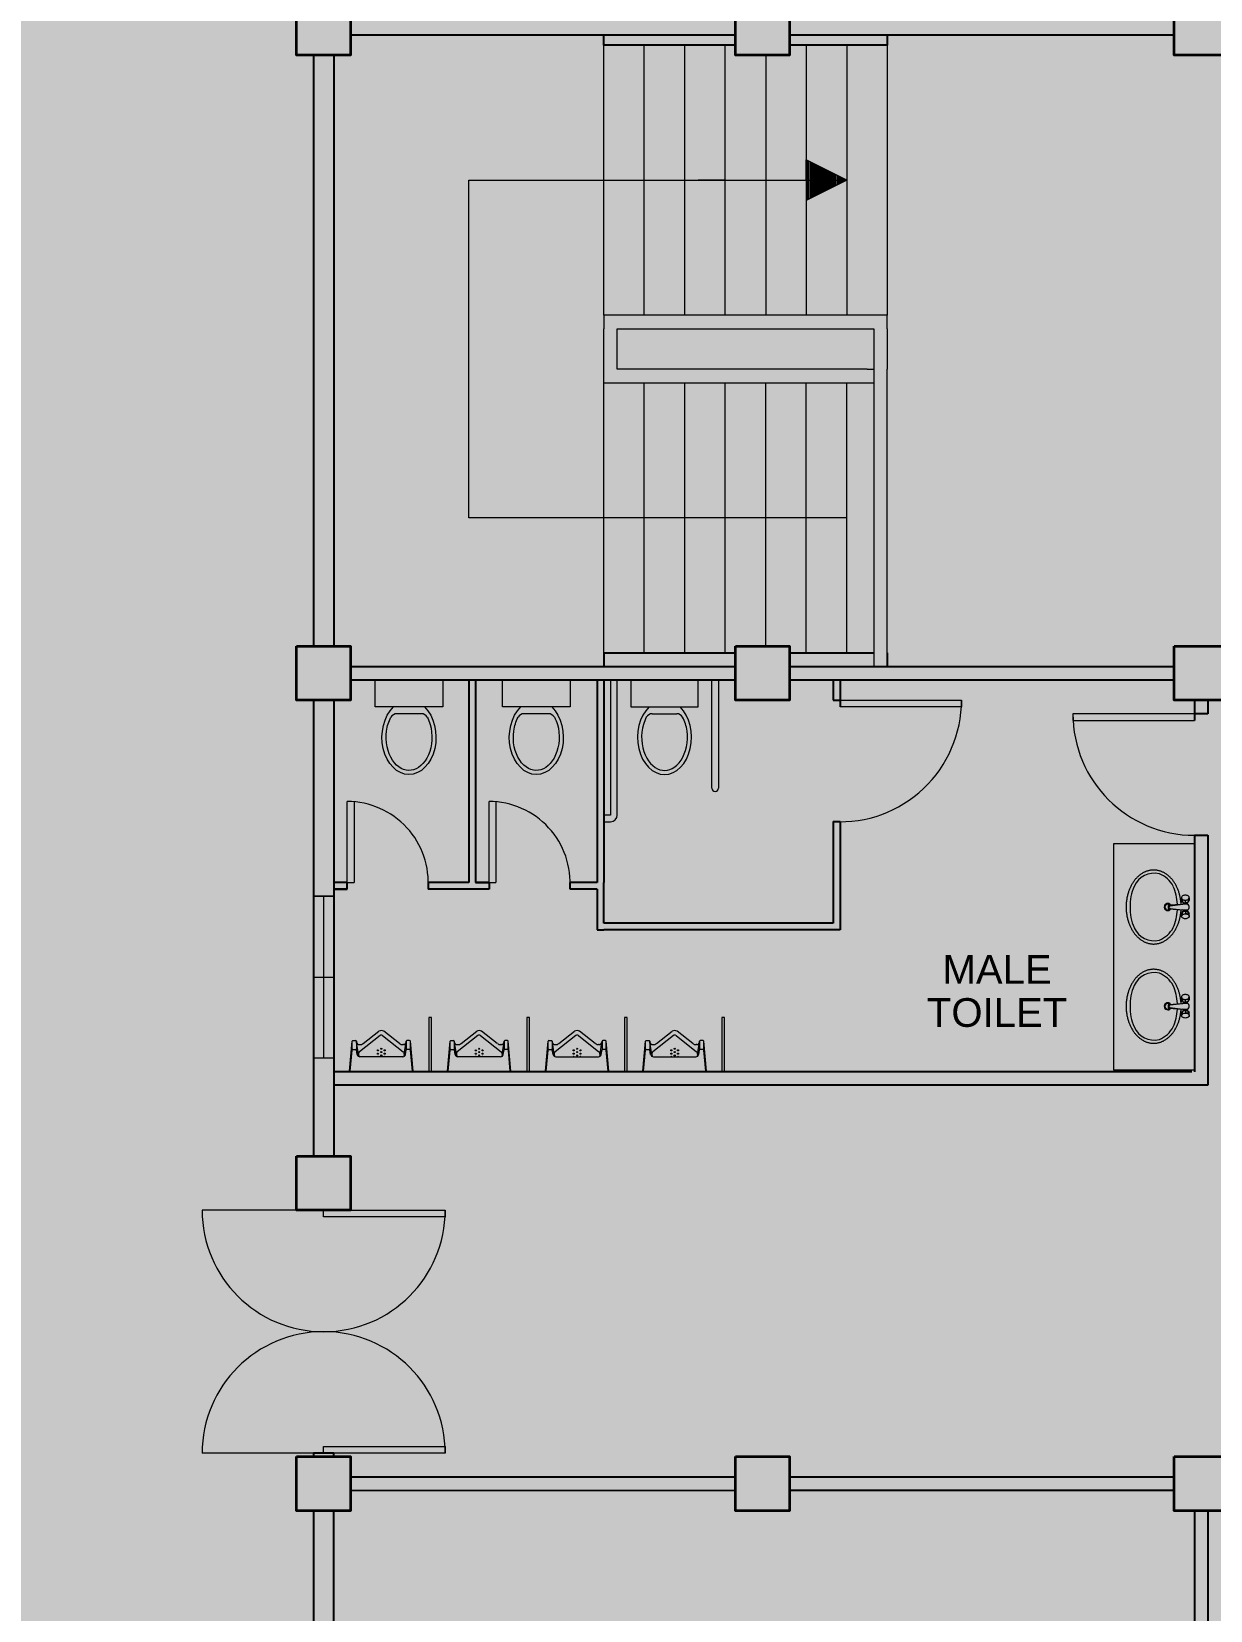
# Model space of a CAD drawing. Header units: millimetres. Extents: x -60 to 576, y -39 to 287.
# Drawn here: x 129.75 to 138.48, y 114.85 to 126.54 of the extents above; entities that cross this region are included whole.
import ezdxf

# ---------------------------------------------------------------- set-up
doc = ezdxf.new("R2010")
doc.units = ezdxf.units.MM
doc.header["$MEASUREMENT"] = 0
doc.linetypes.add('HIDDEN2', pattern=[0.1875, 0.125, -0.0625])
doc.layers.add('label', color=7, linetype='Continuous')
doc.layers.add('M-AC-TEXT', color=7, linetype='Continuous')
doc.styles.add('ar-dim-axis', font='romans.shx', dxfattribs={"width": 0.8})
doc.styles.add('OIP FONT', font='GOTHIC.TTF', dxfattribs={"height": 150})
doc.styles.add('SWISSLT175', font='swissl.ttf', dxfattribs={"height": 0.175})
doc.dimstyles.new('ar-dim-axis', dxfattribs={"dimtxt": 350, "dimasz": 250, "dimexe": 75, "dimexo": 75, "dimgap": 200, "dimtad": 1, "dimdec": 0, "dimzin": 12, "dimdsep": 46, "dimtxsty": 'ar-dim-axis', "dimblk": 'ARCHTICK', "dimcen": 120, "dimclrd": 11, "dimclre": 8, "dimclrt": 4, "dimadec": 0, "dimazin": 3, "dimtm": 1, "dimtfac": 1, "dimtdec": 0, "dimtix": 1, "dimtmove": 2, "dimatfit": 3, "dimldrblk": 'ARCHTICK', "dimfxl": 1, "dimtolj": 1, "dimtzin": 0, "dimarcsym": 1})

# ---------------------------------------------------------------- blocks, each defined once
blk = doc.blocks.new('_ARCHTICK')
at = {"color": 0, "linetype": 'ByBlock', "const_width": 0.15}
blk.add_lwpolyline([(-0.5, -0.5), (0.5, 0.5)], dxfattribs=at)

msp = doc.modelspace()

# ---------------------------------------------------------------- linework, layer by layer
at = {"color": 8, "lineweight": 25}
for p, q in [((132.109, 126.513), (134.959, 126.513)), ((135.359, 126.513), (138.209, 126.513)), ((131.834, 126.363), (131.834, 121.988)), ((131.984, 126.363), (131.984, 121.988)), ((132.109, 121.838), (134.959, 121.838)), ((135.359, 121.838), (138.209, 121.838)), ((132.109, 121.738), (134.959, 121.738)), ((132.984, 121.738), (132.984, 120.238)), ((133.034, 121.738), (133.034, 120.238)), ((133.934, 121.738), (133.934, 120.238)), ((133.984, 121.738), (133.984, 120.238)), ((135.359, 121.738), (138.209, 121.738)), ((135.684, 121.738), (135.684, 121.588)), ((135.734, 121.738), (135.734, 121.538)), ((131.834, 121.588), (131.834, 118.213)), ((131.984, 121.588), (131.984, 118.213)), ((135.684, 121.588), (135.734, 121.588)), ((138.359, 121.588), (138.359, 121.438)), ((138.459, 121.588), (138.459, 121.488)), ((138.459, 121.488), (138.359, 121.488)), ((135.684, 120.69), (135.684, 119.938)), ((135.734, 120.688), (135.684, 120.688)), ((135.734, 120.688), (135.734, 119.888)), ((138.359, 120.588), (138.359, 118.838)), ((138.359, 120.588), (138.459, 120.588)), ((138.459, 120.588), (138.459, 118.738)), ((132.084, 120.238), (131.984, 120.238)), ((132.084, 120.188), (131.984, 120.188)), ((131.984, 120.188), (132.084, 120.188)), ((132.084, 120.188), (132.084, 120.238)), ((132.984, 120.238), (132.682, 120.238)), ((132.684, 120.238), (132.684, 120.188)), ((132.984, 120.188), (132.684, 120.188)), ((133.134, 120.188), (132.984, 120.188)), ((133.134, 120.238), (133.034, 120.238)), ((133.034, 120.238), (133.134, 120.238)), ((133.134, 120.238), (133.134, 120.188)), ((133.934, 120.238), (133.734, 120.238)), ((133.734, 120.188), (133.734, 120.238)), ((133.934, 120.188), (133.734, 120.188)), ((133.934, 120.188), (133.934, 119.888)), ((133.984, 119.938), (133.984, 120.238)), ((135.684, 119.938), (133.984, 119.938)), ((133.934, 119.888), (133.984, 119.888)), ((135.734, 119.888), (133.984, 119.888)), ((138.339, 118.838), (131.984, 118.838)), ((138.459, 118.738), (131.984, 118.738)), ((131.984, 117.813), (131.834, 117.813)), ((131.984, 116.013), (131.834, 116.013)), ((131.834, 116.013), (131.834, 115.988)), ((131.984, 115.988), (131.984, 116.013)), ((132.109, 115.838), (134.959, 115.839)), ((135.359, 115.839), (138.209, 115.839)), ((132.109, 115.738), (134.959, 115.739)), ((135.359, 115.739), (138.209, 115.739)), ((131.834, 115.588), (131.834, 109.988)), ((131.984, 112.038), (131.984, 115.588)), ((138.359, 115.588), (138.359, 113.688)), ((138.459, 115.588), (138.459, 113.738))]:
    msp.add_line(p, q, dxfattribs=at)
at = {"color": 8, "lineweight": -2}
for p, q in [((133.984, 126.438), (133.984, 126.513)), ((136.084, 126.513), (136.084, 126.438)), ((134.959, 126.438), (133.984, 126.438)), ((136.084, 126.438), (135.359, 126.438)), ((133.984, 121.938), (133.984, 121.838)), ((133.984, 121.938), (134.959, 121.938)), ((135.359, 121.938), (135.984, 121.938)), ((136.084, 121.938), (136.084, 121.838)), ((131.984, 118.838), (131.984, 118.738))]:
    msp.add_line(p, q, dxfattribs=at)
at = {"color": 8, "lineweight": 9}
for p, q in [((133.984, 124.438), (133.984, 126.438)), ((134.284, 124.438), (134.284, 126.438)), ((134.584, 124.438), (134.584, 126.438)), ((134.884, 124.438), (134.884, 126.438)), ((135.184, 126.363), (135.184, 124.438)), ((135.484, 126.438), (135.484, 124.438)), ((135.784, 126.438), (135.784, 124.438)), ((136.084, 126.438), (136.084, 124.438)), ((135.484, 125.438), (135.484, 125.588)), ((135.784, 125.438), (135.484, 125.588)), ((135.494, 125.438), (135.494, 125.583)), ((135.504, 125.438), (135.504, 125.578)), ((135.514, 125.438), (135.514, 125.573)), ((135.524, 125.438), (135.524, 125.568)), ((135.534, 125.438), (135.534, 125.563)), ((135.544, 125.438), (135.544, 125.558)), ((135.554, 125.438), (135.554, 125.553)), ((135.564, 125.438), (135.564, 125.548)), ((135.574, 125.438), (135.574, 125.543)), ((135.584, 125.438), (135.584, 125.538)), ((132.984, 122.938), (132.984, 125.438)), ((132.984, 125.438), (135.484, 125.438)), ((134.884, 125.438), (134.684, 125.438)), ((134.884, 125.438), (135.084, 125.438)), ((135.484, 125.438), (135.784, 125.438)), ((135.484, 125.438), (135.484, 125.288)), ((135.784, 125.438), (135.484, 125.288)), ((135.494, 125.438), (135.494, 125.293)), ((135.504, 125.438), (135.504, 125.298)), ((135.514, 125.438), (135.514, 125.303)), ((135.524, 125.438), (135.524, 125.308)), ((135.534, 125.438), (135.534, 125.313)), ((135.544, 125.438), (135.544, 125.318)), ((135.554, 125.438), (135.554, 125.323)), ((135.564, 125.438), (135.564, 125.328)), ((135.574, 125.438), (135.574, 125.333)), ((135.584, 125.438), (135.584, 125.338)), ((135.594, 125.438), (135.594, 125.533)), ((135.594, 125.438), (135.594, 125.343)), ((135.604, 125.438), (135.604, 125.528)), ((135.604, 125.438), (135.604, 125.348)), ((135.614, 125.438), (135.614, 125.523)), ((135.614, 125.438), (135.614, 125.353)), ((135.624, 125.438), (135.624, 125.518)), ((135.624, 125.438), (135.624, 125.358)), ((135.634, 125.438), (135.634, 125.513)), ((135.634, 125.438), (135.634, 125.363)), ((135.644, 125.438), (135.644, 125.508)), ((135.644, 125.438), (135.644, 125.368)), ((135.654, 125.438), (135.654, 125.503)), ((135.654, 125.438), (135.654, 125.373)), ((135.664, 125.438), (135.664, 125.498)), ((135.664, 125.438), (135.664, 125.378)), ((135.674, 125.438), (135.674, 125.493)), ((135.674, 125.438), (135.674, 125.383)), ((135.684, 125.438), (135.684, 125.488)), ((135.684, 125.438), (135.684, 125.388)), ((135.694, 125.438), (135.694, 125.483)), ((135.694, 125.438), (135.694, 125.393)), ((135.704, 125.438), (135.704, 125.478)), ((135.704, 125.438), (135.704, 125.398)), ((135.714, 125.438), (135.714, 125.473)), ((135.714, 125.438), (135.714, 125.403)), ((135.724, 125.438), (135.724, 125.468)), ((135.724, 125.438), (135.724, 125.408)), ((135.734, 125.438), (135.734, 125.463)), ((135.734, 125.438), (135.734, 125.413)), ((135.744, 125.438), (135.744, 125.458)), ((135.744, 125.438), (135.744, 125.418)), ((135.754, 125.438), (135.754, 125.453)), ((135.754, 125.438), (135.754, 125.423)), ((135.764, 125.438), (135.764, 125.448)), ((135.764, 125.438), (135.764, 125.428)), ((135.774, 125.438), (135.774, 125.443)), ((135.774, 125.438), (135.774, 125.433)), ((136.084, 124.438), (133.984, 124.438)), ((133.984, 124.438), (133.984, 124.338)), ((136.084, 124.338), (136.084, 124.438)), ((133.984, 124.038), (133.984, 124.338)), ((134.084, 124.038), (134.084, 124.338)), ((134.084, 124.338), (135.934, 124.338)), ((135.934, 124.338), (135.984, 124.338)), ((135.984, 124.338), (135.984, 124.038)), ((136.084, 124.338), (136.084, 124.038)), ((133.984, 121.938), (133.984, 124.038)), ((135.934, 124.038), (134.084, 124.038)), ((135.934, 124.038), (135.984, 124.038)), ((135.984, 124.038), (135.984, 121.838)), ((136.084, 123.938), (136.084, 124.038)), ((133.984, 123.938), (135.984, 123.938)), ((134.284, 121.938), (134.284, 123.938)), ((134.584, 121.938), (134.584, 123.938)), ((134.884, 121.938), (134.884, 123.938)), ((135.184, 121.988), (135.184, 123.938)), ((135.484, 121.938), (135.484, 123.938)), ((135.784, 121.938), (135.784, 123.938)), ((136.084, 121.938), (136.084, 123.938)), ((133.984, 122.938), (132.984, 122.938)), ((135.784, 122.938), (133.984, 122.938)), ((132.291, 121.538), (132.291, 121.738)), ((132.291, 121.738), (132.791, 121.738)), ((132.791, 121.738), (132.791, 121.538)), ((133.234, 121.538), (133.234, 121.738)), ((133.234, 121.738), (133.734, 121.738)), ((133.734, 121.738), (133.734, 121.538)), ((134.034, 121.738), (134.034, 121.038)), ((134.084, 120.738), (134.084, 121.738)), ((134.184, 121.738), (134.184, 121.538)), ((134.684, 121.738), (134.184, 121.738)), ((134.684, 121.538), (134.684, 121.738)), ((134.784, 120.938), (134.784, 121.738)), ((134.834, 121.738), (134.834, 121.038)), ((132.791, 121.538), (132.291, 121.538)), ((132.632, 121.488), (132.451, 121.488)), ((133.734, 121.538), (133.234, 121.538)), ((133.574, 121.488), (133.393, 121.488)), ((134.184, 121.538), (134.684, 121.538)), ((134.343, 121.488), (134.524, 121.488)), ((134.034, 121.038), (134.034, 120.738)), ((134.834, 121.038), (134.834, 120.938)), ((134.034, 120.738), (133.984, 120.738)), ((133.984, 120.738), (133.984, 120.688)), ((133.984, 120.688), (134.034, 120.688)), ((131.984, 120.138), (131.834, 120.138)), ((131.909, 120.138), (131.909, 118.938)), ((138.177, 120.067), (138.167, 120.071)), ((138.177, 120.047), (138.167, 120.043)), ((138.168, 120.072), (138.268, 120.078)), ((138.168, 120.043), (138.268, 120.037)), ((138.177, 120.067), (138.273, 120.078)), ((138.177, 120.047), (138.273, 120.036)), ((138.263, 120.126), (138.263, 120.105)), ((138.271, 120.11), (138.263, 120.123)), ((138.271, 120.092), (138.263, 120.105)), ((138.271, 120.11), (138.292, 120.106)), ((138.271, 120.11), (138.271, 120.092)), ((138.271, 120.092), (138.292, 120.088)), ((138.273, 120.078), (138.309, 120.08)), ((138.278, 120.089), (138.278, 120.086)), ((138.312, 120.11), (138.292, 120.106)), ((138.292, 120.088), (138.292, 120.106)), ((138.312, 120.092), (138.292, 120.088)), ((138.306, 120.089), (138.306, 120.086)), ((138.312, 120.11), (138.321, 120.123)), ((138.312, 120.11), (138.312, 120.092)), ((138.312, 120.092), (138.321, 120.105)), ((138.321, 120.126), (138.321, 120.105)), ((138.271, 120.023), (138.263, 120.01)), ((138.263, 119.989), (138.263, 120.01)), ((138.271, 120.004), (138.263, 119.992)), ((138.271, 120.023), (138.292, 120.026)), ((138.271, 120.004), (138.271, 120.023)), ((138.271, 120.004), (138.292, 120.008)), ((138.273, 120.036), (138.309, 120.035)), ((138.278, 120.026), (138.278, 120.029)), ((138.292, 120.026), (138.292, 120.008)), ((138.312, 120.023), (138.292, 120.026)), ((138.312, 120.004), (138.292, 120.008)), ((138.306, 120.026), (138.306, 120.029)), ((138.312, 120.023), (138.321, 120.01)), ((138.312, 120.004), (138.312, 120.023)), ((138.312, 120.004), (138.321, 119.992)), ((138.321, 119.989), (138.321, 120.01)), ((131.834, 119.538), (131.984, 119.538)), ((138.168, 119.336), (138.268, 119.343)), ((138.177, 119.332), (138.273, 119.343)), ((138.263, 119.391), (138.263, 119.37)), ((138.271, 119.375), (138.263, 119.388)), ((138.271, 119.357), (138.263, 119.37)), ((138.271, 119.375), (138.292, 119.371)), ((138.271, 119.375), (138.271, 119.357)), ((138.271, 119.357), (138.292, 119.353)), ((138.273, 119.343), (138.309, 119.344)), ((138.278, 119.354), (138.278, 119.35)), ((138.312, 119.375), (138.292, 119.371)), ((138.292, 119.353), (138.292, 119.371)), ((138.312, 119.357), (138.292, 119.353)), ((138.306, 119.354), (138.306, 119.35)), ((138.312, 119.375), (138.321, 119.388)), ((138.312, 119.375), (138.312, 119.357)), ((138.312, 119.357), (138.321, 119.37)), ((138.321, 119.391), (138.321, 119.37)), ((138.177, 119.332), (138.167, 119.336)), ((138.177, 119.312), (138.167, 119.308)), ((138.168, 119.308), (138.268, 119.302)), ((138.177, 119.312), (138.273, 119.301)), ((138.271, 119.287), (138.263, 119.275)), ((138.263, 119.253), (138.263, 119.275)), ((138.271, 119.269), (138.263, 119.257)), ((138.271, 119.287), (138.292, 119.291)), ((138.271, 119.269), (138.271, 119.287)), ((138.271, 119.269), (138.292, 119.273)), ((138.273, 119.301), (138.309, 119.3)), ((138.278, 119.29), (138.278, 119.294)), ((138.292, 119.291), (138.292, 119.273)), ((138.312, 119.287), (138.292, 119.291)), ((138.312, 119.269), (138.292, 119.273)), ((138.306, 119.29), (138.306, 119.294)), ((138.312, 119.269), (138.312, 119.287)), ((138.312, 119.287), (138.321, 119.275)), ((138.312, 119.269), (138.321, 119.257)), ((138.321, 119.253), (138.321, 119.275)), ((132.202, 119.047), (132.318, 119.137)), ((132.47, 119.047), (132.354, 119.137)), ((132.927, 119.047), (133.043, 119.137)), ((133.195, 119.047), (133.079, 119.137)), ((133.652, 119.047), (133.768, 119.137)), ((133.92, 119.047), (133.804, 119.137)), ((134.375, 119.047), (134.491, 119.137)), ((134.643, 119.047), (134.527, 119.137)), ((132.101, 118.841), (132.121, 119.063)), ((132.106, 118.841), (132.121, 118.998)), ((132.121, 119), (132.121, 119.063)), ((132.126, 119.068), (132.146, 119.068)), ((132.126, 119.003), (132.147, 119.003)), ((132.153, 119.055), (132.151, 119.063)), ((132.151, 119.063), (132.151, 119.001)), ((132.158, 118.965), (132.152, 118.999)), ((132.167, 118.967), (132.153, 119.055)), ((132.172, 119.038), (132.177, 119.038)), ((132.327, 119.105), (132.174, 118.985)), ((132.346, 119.105), (132.498, 118.985)), ((132.5, 119.038), (132.496, 119.038)), ((132.506, 118.967), (132.52, 119.055)), ((132.514, 118.965), (132.521, 118.999)), ((132.52, 119.055), (132.521, 119.063)), ((132.521, 119.063), (132.521, 119.001)), ((132.546, 119.068), (132.526, 119.068)), ((132.547, 119.003), (132.526, 119.003)), ((132.551, 119), (132.551, 119.063)), ((132.571, 118.841), (132.551, 119.063)), ((132.566, 118.841), (132.552, 118.998)), ((132.826, 118.841), (132.846, 119.063)), ((132.831, 118.841), (132.846, 118.998)), ((132.846, 119), (132.846, 119.063)), ((132.851, 119.068), (132.871, 119.068)), ((132.851, 119.003), (132.872, 119.003)), ((132.878, 119.055), (132.876, 119.063)), ((132.876, 119.063), (132.876, 119.001)), ((132.883, 118.965), (132.877, 118.999)), ((132.892, 118.967), (132.878, 119.055)), ((132.897, 119.038), (132.902, 119.038)), ((133.052, 119.105), (132.899, 118.985)), ((133.071, 119.105), (133.223, 118.985)), ((133.225, 119.038), (133.221, 119.038)), ((133.231, 118.967), (133.245, 119.055)), ((133.239, 118.965), (133.246, 118.999)), ((133.245, 119.055), (133.246, 119.063)), ((133.246, 119.063), (133.246, 119.001)), ((133.271, 119.068), (133.251, 119.068)), ((133.272, 119.003), (133.251, 119.003)), ((133.276, 119), (133.276, 119.063)), ((133.296, 118.841), (133.276, 119.063)), ((133.291, 118.841), (133.277, 118.998)), ((133.551, 118.841), (133.571, 119.063)), ((133.556, 118.841), (133.571, 118.998)), ((133.571, 119), (133.571, 119.063)), ((133.576, 119.068), (133.596, 119.068)), ((133.576, 119.003), (133.597, 119.003)), ((133.603, 119.055), (133.601, 119.063)), ((133.601, 119.063), (133.601, 119.001)), ((133.608, 118.965), (133.602, 118.999)), ((133.617, 118.967), (133.603, 119.055)), ((133.622, 119.038), (133.627, 119.038)), ((133.777, 119.105), (133.624, 118.985)), ((133.796, 119.105), (133.948, 118.985)), ((133.95, 119.038), (133.946, 119.038)), ((133.956, 118.967), (133.97, 119.055)), ((133.964, 118.965), (133.971, 118.999)), ((133.97, 119.055), (133.971, 119.063)), ((133.971, 119.063), (133.971, 119.001)), ((133.996, 119.068), (133.976, 119.068)), ((133.997, 119.003), (133.976, 119.003)), ((134.001, 119), (134.001, 119.063)), ((134.021, 118.841), (134.001, 119.063)), ((134.016, 118.841), (134.002, 118.998)), ((134.274, 118.841), (134.294, 119.063)), ((134.279, 118.841), (134.294, 118.998)), ((134.294, 119), (134.294, 119.063)), ((134.299, 119.068), (134.319, 119.068)), ((134.299, 119.003), (134.32, 119.003)), ((134.325, 119.055), (134.324, 119.063)), ((134.324, 119.063), (134.324, 119.001)), ((134.34, 118.967), (134.325, 119.055)), ((134.331, 118.965), (134.325, 118.999)), ((134.345, 119.038), (134.35, 119.038)), ((134.5, 119.105), (134.347, 118.985)), ((134.519, 119.105), (134.671, 118.985)), ((134.673, 119.038), (134.668, 119.038)), ((134.678, 118.967), (134.693, 119.055)), ((134.687, 118.965), (134.693, 118.999)), ((134.693, 119.055), (134.694, 119.063)), ((134.694, 119.063), (134.694, 119.001)), ((134.719, 119.003), (134.698, 119.003)), ((134.719, 119.068), (134.699, 119.068)), ((134.724, 119), (134.724, 119.063)), ((134.744, 118.841), (134.724, 119.063)), ((134.739, 118.841), (134.724, 118.998)), ((131.984, 118.938), (131.834, 118.938)), ((132.167, 118.967), (132.17, 118.95)), ((132.495, 118.948), (132.178, 118.948)), ((132.506, 118.967), (132.503, 118.95)), ((132.892, 118.967), (132.895, 118.95)), ((133.22, 118.948), (132.903, 118.948)), ((133.231, 118.967), (133.228, 118.95)), ((133.617, 118.967), (133.62, 118.95)), ((133.628, 118.948), (133.945, 118.948)), ((133.956, 118.967), (133.953, 118.95)), ((134.34, 118.967), (134.343, 118.95)), ((134.351, 118.948), (134.667, 118.948)), ((134.678, 118.967), (134.676, 118.95)), ((132.109, 118.838), (132.104, 118.838)), ((132.563, 118.838), (132.109, 118.838)), ((132.25, 118.838), (132.18, 118.838)), ((132.563, 118.838), (132.568, 118.838)), ((132.834, 118.838), (132.829, 118.838)), ((133.288, 118.838), (132.834, 118.838)), ((132.975, 118.838), (132.905, 118.838)), ((133.288, 118.838), (133.293, 118.838)), ((133.559, 118.838), (133.554, 118.838)), ((133.559, 118.838), (134.013, 118.838)), ((133.872, 118.838), (133.942, 118.838)), ((134.013, 118.838), (134.018, 118.838)), ((134.282, 118.838), (134.277, 118.838)), ((134.282, 118.838), (134.736, 118.838)), ((134.595, 118.838), (134.665, 118.838)), ((134.736, 118.838), (134.741, 118.838))]:
    msp.add_line(p, q, dxfattribs=at)
at = {"color": 8, "lineweight": 13}
for p, q in [((135.734, 121.588), (135.734, 121.538)), ((135.734, 121.588), (136.634, 121.588)), ((136.634, 121.588), (136.634, 121.538)), ((136.634, 121.538), (135.734, 121.538)), ((138.359, 121.488), (137.459, 121.488)), ((137.459, 121.488), (137.459, 121.438)), ((138.359, 121.438), (138.359, 121.488)), ((137.459, 121.438), (138.359, 121.438)), ((132.084, 120.238), (132.084, 120.838)), ((132.134, 120.838), (132.134, 120.238)), ((133.134, 120.238), (133.134, 120.838)), ((133.184, 120.838), (133.184, 120.238)), ((132.084, 120.238), (132.134, 120.238)), ((132.682, 120.238), (132.684, 120.238)), ((133.134, 120.238), (133.184, 120.238)), ((131.909, 117.813), (131.009, 117.813)), ((131.909, 117.813), (132.809, 117.813)), ((131.909, 117.763), (131.909, 117.813)), ((132.809, 117.763), (131.909, 117.763)), ((132.809, 117.813), (132.809, 117.763)), ((131.909, 116.013), (131.009, 116.013)), ((131.909, 116.063), (132.809, 116.063)), ((131.909, 116.013), (131.909, 116.063)), ((132.809, 116.013), (131.909, 116.013)), ((132.809, 116.063), (132.809, 116.013))]:
    msp.add_line(p, q, dxfattribs=at)
at = {"color": 8, "lineweight": 35}
for points in [[(131.709, 126.763), (132.109, 126.763), (132.109, 126.363), (131.709, 126.363)], [(134.959, 126.763), (135.359, 126.763), (135.359, 126.363), (134.959, 126.363)], [(138.209, 126.763), (138.609, 126.763), (138.609, 126.363), (138.209, 126.363)], [(131.709, 121.988), (132.109, 121.988), (132.109, 121.588), (131.709, 121.588)], [(134.959, 121.988), (135.359, 121.988), (135.359, 121.588), (134.959, 121.588)], [(138.209, 121.988), (138.609, 121.988), (138.609, 121.588), (138.209, 121.588)], [(131.709, 118.213), (132.109, 118.213), (132.109, 117.813), (131.709, 117.813)], [(131.709, 115.988), (132.109, 115.988), (132.109, 115.588), (131.709, 115.588)], [(134.959, 115.988), (135.359, 115.988), (135.359, 115.588), (134.959, 115.588)], [(138.209, 115.988), (138.609, 115.988), (138.609, 115.588), (138.209, 115.588)]]:
    msp.add_lwpolyline(points, close=True, dxfattribs=at)
at = {"color": 8, "lineweight": 9, "ltscale": 0.4}
msp.add_lwpolyline([(138.359, 118.851), (138.359, 120.526), (137.759, 120.526), (137.759, 118.851)], close=True, dxfattribs=at)
at = {"color": 8, "lineweight": 9}
for points in [[(131.834, 120.138), (131.984, 120.138), (131.984, 118.938), (131.834, 118.938)], [(132.709, 119.238), (132.689, 119.238), (132.689, 118.838), (132.709, 118.838)], [(133.434, 119.238), (133.414, 119.238), (133.414, 118.838), (133.434, 118.838)], [(134.157, 119.238), (134.137, 119.238), (134.137, 118.838), (134.157, 118.838)], [(134.879, 119.238), (134.859, 119.238), (134.859, 118.838), (134.879, 118.838)]]:
    msp.add_lwpolyline(points, close=True, dxfattribs=at)
for points in [[(138.263, 120.126, 0.145837), (138.265, 120.119, 0.107165), (138.271, 120.113, 0.077149), (138.28, 120.109, 0.064217), (138.292, 120.108, 0.064217), (138.303, 120.109, 0.077149), (138.312, 120.113, 0.107165), (138.319, 120.119, 0.145837), (138.321, 120.126, 0.145837), (138.319, 120.133, 0.107165), (138.312, 120.139, 0.077149), (138.303, 120.143, 0.064217), (138.292, 120.144, 0.064217), (138.28, 120.143, 0.077149), (138.271, 120.139, 0.107165), (138.265, 120.133, 0.145837)], [(138.263, 119.989, -0.145837), (138.265, 119.995, -0.107165), (138.271, 120.002, -0.077149), (138.28, 120.005, -0.064217), (138.292, 120.007, -0.064217), (138.303, 120.005, -0.077149), (138.312, 120.002, -0.107165), (138.319, 119.995, -0.145837), (138.321, 119.989, -0.145837), (138.319, 119.982, -0.107165), (138.312, 119.976, -0.077149), (138.303, 119.972, -0.064217), (138.292, 119.97, -0.064217), (138.28, 119.972, -0.077149), (138.271, 119.976, -0.107165), (138.265, 119.982, -0.145837)], [(138.263, 119.391, 0.145837), (138.265, 119.384, 0.107165), (138.271, 119.378, 0.077149), (138.28, 119.374, 0.064217), (138.292, 119.373, 0.064217), (138.303, 119.374, 0.077149), (138.312, 119.378, 0.107165), (138.319, 119.384, 0.145837), (138.321, 119.391, 0.145837), (138.319, 119.397, 0.107165), (138.312, 119.404, 0.077149), (138.303, 119.408, 0.064217), (138.292, 119.409, 0.064217), (138.28, 119.408, 0.077149), (138.271, 119.404, 0.107165), (138.265, 119.397, 0.145837)], [(138.263, 119.253, -0.145837), (138.265, 119.26, -0.107165), (138.271, 119.266, -0.077149), (138.28, 119.27, -0.064217), (138.292, 119.272, -0.064217), (138.303, 119.27, -0.077149), (138.312, 119.266, -0.107165), (138.319, 119.26, -0.145837), (138.321, 119.253, -0.145837), (138.319, 119.247, -0.107165), (138.312, 119.24, -0.077149), (138.303, 119.237, -0.064217), (138.292, 119.235, -0.064217), (138.28, 119.237, -0.077149), (138.271, 119.24, -0.107165), (138.265, 119.247, -0.145837)]]:
    msp.add_lwpolyline(points, format="xyb", close=True, dxfattribs=at)
for points in [[(138.276, 120.091, 0.035268), (138.277, 120.09, 0.107165), (138.28, 120.087, 0.077149), (138.285, 120.085, 0.064217), (138.292, 120.084, 0.064217)], [(138.278, 120.091, 0.046803), (138.28, 120.089, 0.077149), (138.285, 120.087, 0.064217), (138.292, 120.086, 0.064217), (138.298, 120.087, 0.077149), (138.304, 120.089, 0.046803), (138.306, 120.091, 0.145837)], [(138.278, 120.089, 0.047218), (138.279, 120.088, 0.107177), (138.282, 120.084, 0.077931), (138.286, 120.082, 0.065152), (138.292, 120.082, 0.065152), (138.297, 120.082, 0.077931), (138.302, 120.084, 0.107177), (138.305, 120.088, 0.047218), (138.305, 120.089, 0.144081)], [(138.292, 120.084, 0.064217), (138.298, 120.085, 0.077149), (138.303, 120.087, 0.107165), (138.307, 120.09, 0.035268), (138.307, 120.091, 0.145837)], [(138.276, 120.023, -0.035268), (138.277, 120.024, -0.107165), (138.28, 120.028, -0.077149), (138.285, 120.03, -0.064217), (138.292, 120.031, -0.064217)], [(138.278, 120.026, -0.047218), (138.279, 120.027, -0.107177), (138.282, 120.03, -0.077931), (138.286, 120.032, -0.065152), (138.292, 120.033, -0.065152), (138.297, 120.032, -0.077931), (138.302, 120.03, -0.107177), (138.305, 120.027, -0.047218), (138.305, 120.026, -0.144081)], [(138.278, 120.024, -0.046803), (138.28, 120.025, -0.077149), (138.285, 120.027, -0.064217), (138.292, 120.028, -0.064217), (138.298, 120.027, -0.077149), (138.304, 120.025, -0.046803), (138.306, 120.024, -0.145837)], [(138.292, 120.031, -0.064217), (138.298, 120.03, -0.077149), (138.303, 120.028, -0.107165), (138.307, 120.024, -0.035268), (138.307, 120.023, -0.145837)], [(138.276, 119.356, 0.035268), (138.277, 119.355, 0.107165), (138.28, 119.352, 0.077149), (138.285, 119.349, 0.064217), (138.292, 119.349, 0.064217)], [(138.278, 119.356, 0.046803), (138.28, 119.354, 0.077149), (138.285, 119.352, 0.064217), (138.292, 119.351, 0.064217), (138.298, 119.352, 0.077149), (138.304, 119.354, 0.046803), (138.306, 119.356, 0.145837)], [(138.278, 119.353, 0.047218), (138.279, 119.352, 0.107177), (138.282, 119.349, 0.077931), (138.286, 119.347, 0.065152), (138.292, 119.347, 0.065152), (138.297, 119.347, 0.077931), (138.302, 119.349, 0.107177), (138.305, 119.352, 0.047218), (138.305, 119.353, 0.144081)], [(138.292, 119.349, 0.064217), (138.298, 119.349, 0.077149), (138.303, 119.352, 0.107165), (138.307, 119.355, 0.035268), (138.307, 119.356, 0.145837)], [(138.276, 119.288, -0.035268), (138.277, 119.289, -0.107165), (138.28, 119.293, -0.077149), (138.285, 119.295, -0.064217), (138.292, 119.296, -0.064217)], [(138.278, 119.291, -0.047218), (138.279, 119.292, -0.107177), (138.282, 119.295, -0.077931), (138.286, 119.297, -0.065152), (138.292, 119.298, -0.065152), (138.297, 119.297, -0.077931), (138.302, 119.295, -0.107177), (138.305, 119.292, -0.047218), (138.305, 119.291, -0.144081)], [(138.278, 119.289, -0.046803), (138.28, 119.29, -0.077149), (138.285, 119.292, -0.064217), (138.292, 119.293, -0.064217), (138.298, 119.292, -0.077149), (138.304, 119.29, -0.046803), (138.306, 119.289, -0.145837)], [(138.292, 119.296, -0.064217), (138.298, 119.295, -0.077149), (138.303, 119.293, -0.107165), (138.307, 119.289, -0.035268), (138.307, 119.288, -0.145837)]]:
    msp.add_lwpolyline(points, format="xyb", dxfattribs=at)
for centre in [(132.311, 118.996), (132.336, 119.008), (132.361, 118.996), (133.036, 118.996), (133.061, 119.008), (133.086, 118.996), (133.761, 118.996), (133.786, 119.008), (133.811, 118.996), (134.484, 118.996), (134.509, 119.008), (134.534, 118.996), (132.311, 118.971), (132.336, 118.983), (132.336, 118.958), (132.361, 118.971), (133.036, 118.971), (133.061, 118.983), (133.061, 118.958), (133.086, 118.971), (133.761, 118.971), (133.786, 118.983), (133.786, 118.958), (133.811, 118.971), (134.484, 118.971), (134.509, 118.983), (134.509, 118.958), (134.534, 118.971)]:
    msp.add_circle(centre, 0.004, dxfattribs=at)
at = {"color": 8, "lineweight": 13}
for centre, radius, start, end in [((135.734, 121.588), 0.9, 266.8153, 0), ((138.359, 121.488), 0.9, 180, 270), ((132.084, 120.238), 0.6, 355.2198, 90), ((133.134, 120.238), 0.6, 355.2198, 90), ((131.909, 117.813), 0.9, 180, 0), ((131.909, 116.013), 0.9, 0, 180)]:
    msp.add_arc(centre, radius, start, end, dxfattribs=at)
at = {"color": 8, "lineweight": 9}
for centre, radius, start, end in [((132.451, 121.438), 0.05, 90, 151.9916), ((132.632, 121.438), 0.05, 28.1501, 90), ((133.393, 121.438), 0.05, 90, 151.9916), ((133.574, 121.438), 0.05, 28.1501, 90), ((134.343, 121.438), 0.05, 90, 151.8499), ((134.524, 121.438), 0.05, 28.0084, 90), ((134.809, 120.938), 0.025, 180, 0), ((134.034, 120.738), 0.05, 270, 0), ((138.06, 120.147), 0.16, 76.0896, 156.8606), ((138.022, 120.113), 0.205, 28.3968, 67.909), ((138.247, 120.063), 0.365, 156.2843, 180.9643), ((137.868, 120.063), 0.365, 2.4433, 23.7157), ((138.247, 120.051), 0.365, 179.0357, 203.7157), ((138.162, 120.057), 0.0263, 37.887, 321.8359), ((138.162, 120.057), 0.0213, 46.6981, 313.0677), ((138.192, 120.057), 0.028, 150.6121, 209.3879), ((138.168, 120.071), 0.001, 93.5159, 150.6121), ((138.168, 120.044), 0.001, 209.3879, 266.4841), ((138.187, 120.057), 0.0147, 140.2813, 219.7187), ((138.178, 120.065), 0.002, 96.5175, 140.2813), ((138.178, 120.049), 0.002, 219.7187, 263.4825), ((138.27, 120.086), 0.00756, 276.5175, 0), ((138.313, 120.086), 0.00756, 180, 232.6816), ((138.292, 120.057), 0.028, 307.3184, 52.6816), ((137.868, 120.051), 0.365, 336.2843, 357.5567), ((138.27, 120.029), 0.00756, 0, 83.4825), ((138.313, 120.029), 0.00756, 127.3184, 180), ((138.06, 119.967), 0.16, 203.1394, 283.9104), ((138.022, 120.002), 0.205, 292.091, 331.6032), ((138.247, 119.328), 0.365, 156.2843, 180.9643), ((138.06, 119.412), 0.16, 76.0896, 156.8606), ((138.022, 119.377), 0.205, 28.3968, 67.909), ((137.868, 119.328), 0.365, 2.4433, 23.7157), ((138.162, 119.322), 0.0263, 38.1641, 322.113), ((138.162, 119.322), 0.0213, 46.9323, 313.3019), ((138.27, 119.35), 0.00756, 276.5175, 0), ((138.313, 119.35), 0.00756, 180, 232.6816), ((138.292, 119.322), 0.028, 307.3184, 52.6816), ((138.247, 119.316), 0.365, 179.0357, 203.7157), ((138.192, 119.322), 0.028, 150.6121, 209.3879), ((138.168, 119.335), 0.001, 93.5159, 150.6121), ((138.168, 119.309), 0.001, 209.3879, 266.4841), ((138.187, 119.322), 0.0147, 140.2813, 219.7187), ((138.178, 119.33), 0.002, 96.5175, 140.2813), ((138.178, 119.314), 0.002, 219.7187, 263.4825), ((137.868, 119.316), 0.365, 336.2843, 357.5567), ((138.27, 119.294), 0.00756, 0, 83.4825), ((138.313, 119.294), 0.00756, 127.3184, 180), ((132.336, 119.113), 0.03, 52.8153, 127.1847), ((132.336, 119.094), 0.015, 50.6837, 129.3163), ((133.061, 119.113), 0.03, 52.8153, 127.1847), ((133.061, 119.094), 0.015, 50.6837, 129.3163), ((133.786, 119.113), 0.03, 52.8153, 127.1847), ((133.786, 119.094), 0.015, 50.6837, 129.3163), ((134.509, 119.113), 0.03, 52.8153, 127.1847), ((134.509, 119.094), 0.015, 50.6837, 129.3163), ((138.06, 119.232), 0.16, 203.1394, 283.9104), ((138.022, 119.267), 0.205, 292.091, 331.6032), ((132.126, 119.063), 0.005, 90, 180), ((132.126, 118.998), 0.005, 90, 176.5318), ((132.146, 119.063), 0.005, 0, 90), ((132.147, 118.998), 0.005, 10.3048, 90), ((132.172, 119.058), 0.02, 189.2901, 270), ((132.177, 119.078), 0.04, 270, 309.3163), ((132.496, 119.078), 0.04, 230.6837, 270), ((132.5, 119.058), 0.02, 270, 350.7099), ((132.526, 119.063), 0.005, 90, 180), ((132.526, 118.998), 0.005, 90, 169.6952), ((132.546, 119.063), 0.005, 0, 90), ((132.547, 118.998), 0.005, 3.4682, 90), ((132.851, 119.063), 0.005, 90, 180), ((132.851, 118.998), 0.005, 90, 176.5318), ((132.871, 119.063), 0.005, 0, 90), ((132.872, 118.998), 0.005, 10.3048, 90), ((132.897, 119.058), 0.02, 189.2901, 270), ((132.902, 119.078), 0.04, 270, 309.3163), ((133.221, 119.078), 0.04, 230.6837, 270), ((133.225, 119.058), 0.02, 270, 350.7099), ((133.251, 119.063), 0.005, 90, 180), ((133.251, 118.998), 0.005, 90, 169.6952), ((133.271, 119.063), 0.005, 0, 90), ((133.272, 118.998), 0.005, 3.4682, 90), ((133.576, 119.063), 0.005, 90, 180), ((133.576, 118.998), 0.005, 90, 176.5318), ((133.596, 119.063), 0.005, 0, 90), ((133.597, 118.998), 0.005, 10.3048, 90), ((133.622, 119.058), 0.02, 189.2901, 270), ((133.627, 119.078), 0.04, 270, 309.3163), ((133.946, 119.078), 0.04, 230.6837, 270), ((133.95, 119.058), 0.02, 270, 350.7099), ((133.976, 119.063), 0.005, 90, 180), ((133.976, 118.998), 0.005, 90, 169.6952), ((133.996, 119.063), 0.005, 0, 90), ((133.997, 118.998), 0.005, 3.4682, 90), ((134.299, 119.063), 0.005, 90, 180), ((134.299, 118.998), 0.005, 90, 176.5318), ((134.319, 119.063), 0.005, 0, 90), ((134.32, 118.998), 0.005, 10.3048, 90), ((134.345, 119.058), 0.02, 189.2901, 270), ((134.35, 119.078), 0.04, 270, 309.3163), ((134.668, 119.078), 0.04, 230.6837, 270), ((134.673, 119.058), 0.02, 270, 350.7099), ((134.698, 118.998), 0.005, 90, 169.6952), ((134.699, 119.063), 0.005, 90, 180), ((134.719, 119.063), 0.005, 0, 90), ((134.719, 118.998), 0.005, 3.4682, 90), ((132.178, 118.968), 0.02, 190.3048, 270), ((132.187, 118.97), 0.02, 129.3163, 189.2901), ((132.311, 118.946), 0.004, 35.6754, 144.3246), ((132.361, 118.946), 0.004, 35.6754, 144.3246), ((132.495, 118.968), 0.02, 270, 349.6952), ((132.486, 118.97), 0.02, 350.7099, 50.6837), ((132.903, 118.968), 0.02, 190.3048, 270), ((132.912, 118.97), 0.02, 129.3163, 189.2901), ((133.036, 118.946), 0.004, 35.6754, 144.3246), ((133.086, 118.946), 0.004, 35.6754, 144.3246), ((133.22, 118.968), 0.02, 270, 349.6952), ((133.211, 118.97), 0.02, 350.7099, 50.6837), ((133.628, 118.968), 0.02, 190.3048, 270), ((133.637, 118.97), 0.02, 129.3163, 189.2901), ((133.761, 118.946), 0.004, 35.6754, 144.3246), ((133.811, 118.946), 0.004, 35.6754, 144.3246), ((133.945, 118.968), 0.02, 270, 349.6952), ((133.936, 118.97), 0.02, 350.7099, 50.6837), ((134.351, 118.968), 0.02, 190.3048, 270), ((134.36, 118.97), 0.02, 129.3163, 189.2901), ((134.484, 118.946), 0.004, 35.6754, 144.3246), ((134.534, 118.946), 0.004, 35.6754, 144.3246), ((134.667, 118.968), 0.02, 270, 349.6952), ((134.659, 118.97), 0.02, 350.7099, 50.6837), ((132.104, 118.841), 0.003, 176.1859, 270), ((132.109, 118.841), 0.003, 176.5318, 270), ((132.563, 118.841), 0.003, 270, 3.4682), ((132.568, 118.841), 0.003, 270, 3.8141), ((132.829, 118.841), 0.003, 176.1859, 270), ((132.834, 118.841), 0.003, 176.5318, 270), ((133.288, 118.841), 0.003, 270, 3.4682), ((133.293, 118.841), 0.003, 270, 3.8141), ((133.554, 118.841), 0.003, 176.1859, 270), ((133.559, 118.841), 0.003, 176.5318, 270), ((134.013, 118.841), 0.003, 270, 3.4682), ((134.018, 118.841), 0.003, 270, 3.8141), ((134.277, 118.841), 0.003, 176.1859, 270), ((134.282, 118.841), 0.003, 176.5318, 270), ((134.736, 118.841), 0.003, 270, 3.4682), ((134.741, 118.841), 0.003, 270, 3.8141)]:
    msp.add_arc(centre, radius, start, end, dxfattribs=at)
at = {"color": 8, "linetype": 'HIDDEN2', "lineweight": 9}
for centre, radius, start, end in [((138.089, 120.12), 0.22, 119.0892, 143.3314), ((138.057, 120.177), 0.154, 90, 119.0892), ((138.057, 120.177), 0.154, 60.9108, 90), ((138.025, 120.12), 0.22, 36.6686, 60.9108), ((138.22, 120.057), 0.367, 162.8606, 180), ((138.14, 120.082), 0.283, 143.3314, 162.8606), ((137.974, 120.082), 0.283, 17.1394, 36.6686), ((137.894, 120.057), 0.367, 3.119, 17.1394), ((138.22, 120.057), 0.367, 180, 197.1394), ((138.14, 120.033), 0.283, 197.1394, 216.6686), ((137.974, 120.033), 0.283, 323.3314, 342.8606), ((137.894, 120.057), 0.367, 342.8606, 356.881), ((138.089, 119.995), 0.22, 216.6686, 240.9108), ((138.025, 119.995), 0.22, 299.0892, 323.3314), ((138.057, 119.937), 0.154, 240.9108, 270), ((138.057, 119.937), 0.154, 270, 299.0892), ((138.089, 119.385), 0.22, 119.0892, 143.3314), ((138.057, 119.442), 0.154, 90, 119.0892), ((138.057, 119.442), 0.154, 60.9108, 90), ((138.025, 119.385), 0.22, 36.6686, 60.9108), ((138.14, 119.347), 0.283, 143.3314, 162.8606), ((137.974, 119.347), 0.283, 17.1394, 36.6686), ((138.22, 119.322), 0.367, 162.8606, 180), ((137.894, 119.322), 0.367, 3.119, 17.1394), ((138.22, 119.322), 0.367, 180, 197.1394), ((137.894, 119.322), 0.367, 342.8606, 356.881), ((138.14, 119.298), 0.283, 197.1394, 216.6686), ((138.089, 119.26), 0.22, 216.6686, 240.9108), ((138.025, 119.26), 0.22, 299.0892, 323.3314), ((137.974, 119.298), 0.283, 323.3314, 342.8606), ((138.057, 119.202), 0.154, 240.9108, 270), ((138.057, 119.202), 0.154, 270, 299.0892)]:
    msp.add_arc(centre, radius, start, end, dxfattribs=at)
at = {"color": 8, "lineweight": 9, "extrusion": (0, 0, -1)}
for centre in [(132.541, 121.313), (133.484, 121.313)]:
    msp.add_ellipse(centre, major_axis=(0, 0.275), ratio=0.727273, start_param=0.612555, end_param=5.670631, dxfattribs=at)
at = {"color": 8, "lineweight": 9}
msp.add_ellipse((134.434, 121.313), major_axis=(0, 0.275), ratio=0.727273, start_param=0.612555, end_param=5.670631, dxfattribs=at)
for points in [[(132.676, 121.462), (132.685, 121.445), (132.692, 121.427), (132.719, 121.336), (132.714, 121.249), (132.656, 121.117), (132.606, 121.076), (132.508, 121.062), (132.456, 121.088), (132.382, 121.2), (132.364, 121.283), (132.38, 121.397), (132.391, 121.432), (132.407, 121.462)], [(133.619, 121.462), (133.627, 121.445), (133.635, 121.427), (133.662, 121.336), (133.656, 121.249), (133.599, 121.117), (133.549, 121.076), (133.451, 121.062), (133.398, 121.088), (133.324, 121.2), (133.306, 121.283), (133.322, 121.397), (133.334, 121.432), (133.349, 121.462)], [(134.299, 121.462), (134.29, 121.445), (134.283, 121.427), (134.256, 121.336), (134.261, 121.249), (134.319, 121.117), (134.369, 121.076), (134.467, 121.062), (134.519, 121.088), (134.593, 121.2), (134.611, 121.283), (134.596, 121.397), (134.584, 121.432), (134.568, 121.462)]]:
    msp.add_open_spline(points, degree=3, knots=[0.937253, 0.937253, 0.937253, 0.937253, 1.185372, 1.185372, 2.113864, 2.113864, 3.042356, 3.042356, 3.970847, 3.970847, 4.899339, 4.899339, 5.346062, 5.346062, 5.346062, 5.346062], dxfattribs=at)
for p in [(138.359, 120.057), (138.359, 119.322), (132.336, 118.838), (133.061, 118.838), (133.786, 118.838), (134.509, 118.838)]:
    msp.add_point(p, dxfattribs=at)

# ---------------------------------------------------------------- texts
at = {"layer": 'label', "color": 8, "lineweight": -2, "ltscale": 0.4, "insert": (136.897, 119.434), "char_height": 0.2125, "attachment_point": 5, "line_spacing_factor": 0.9, "style": 'SWISSLT175'}
msp.add_mtext('MALE\\PTOILET', dxfattribs=at)

# ---------------------------------------------------------------- leaders
at = {"layer": 'M-AC-TEXT', "annotation_type": 0, "has_hookline": 1, "hookline_direction": 1, "text_width": 1.46}
for points in [[(166.31, 118.625), (166.183, 118.873), (165.807, 118.875)], [(142.117, 115.788), (141.991, 116.036), (141.615, 116.037)], [(245.08, 106.786), (244.954, 107.034), (244.578, 107.035)], [(273.563, 104.762), (273.437, 105.01), (273.061, 105.011)], [(245.084, 135.482), (244.958, 135.234), (244.582, 135.235)]]:
    msp.add_leader(points, dimstyle='ar-dim-axis', override={"dimtxt": 150, "dimasz": 150, "dimgap": 200, "dimtad": 0, "dimtih": 1, "dimtoh": 1, "dimtxsty": 'OIP FONT', "dimclrd": 256, "dimclre": 256, "dimclrt": 256, "dimfxl": 0.2, "dimfxlon": 1, "dimlwd": 65535, "dimlwe": 65535}, dxfattribs=at)

doc.saveas('drawing.dxf')
